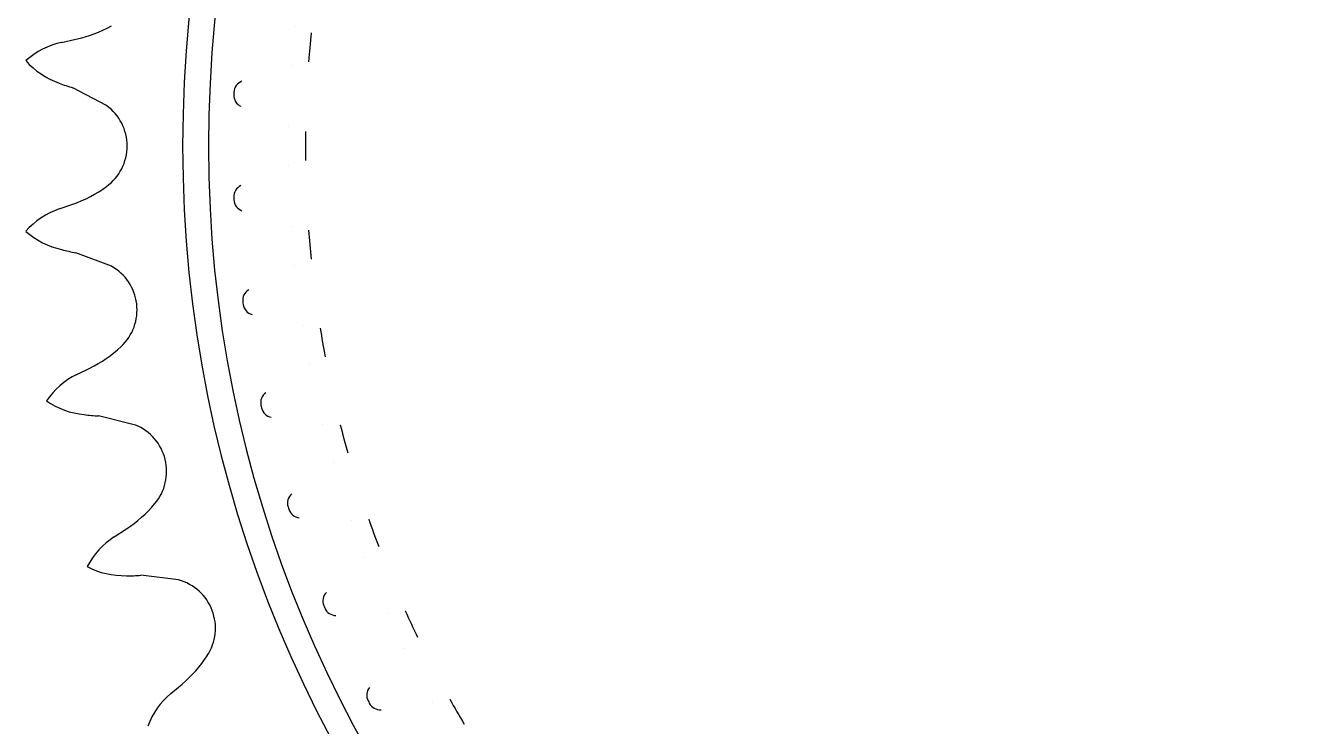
# Model space of a CAD drawing. Header units: millimetres. Extents: x -109 to 109, y -109 to 109.
# Drawn here: x -109.1 to -9.3, y -44.9 to 9.3 of the extents above; entities that cross this region are included whole.
import ezdxf

# ---------------------------------------------------------------- set-up
doc = ezdxf.new("R2010")
doc.units = ezdxf.units.MM
doc.layers.add('Cut003', color=7, linetype='CONTINUOUS')

msp = doc.modelspace()

# ---------------------------------------------------------------- linework, layer by layer
at = {"layer": 'Cut003'}
for p, q in [((-88.306, 9.258), (-88.306, 9.258, 10)), ((-88.306, 9.258), (-88.306, 9.258, 10)), ((-106.36, 8.011), (-105.258, 8.251)), ((-106.36, 8.011, 10), (-105.258, 8.251, 10)), ((-106.36, 8.011), (-105.258, 8.251)), ((-106.36, 8.011, 10), (-105.258, 8.251, 10)), ((-106.36, 8.011), (-106.36, 8.011, 10)), ((-106.36, 8.011), (-106.36, 8.011, 10)), ((-105.258, 8.251), (-105.258, 8.251, 10)), ((-105.258, 8.251), (-105.258, 8.251, 10)), ((-87.061, 8.749), (-87.061, 8.749, 10)), ((-87.061, 8.749), (-87.061, 8.749, 10)), ((-109.132, 6.601), (-109.132, 6.601, 10)), ((-109.132, 6.601), (-109.132, 6.601, 10)), ((-88.572, 6.217), (-88.572, 6.217, 10)), ((-88.572, 6.217), (-88.572, 6.217, 10)), ((-87.258, 6.502), (-87.258, 6.502, 10)), ((-87.258, 6.502), (-87.258, 6.502, 10)), ((-92.419, 5.006), (-92.419, 5.006, 10)), ((-92.419, 5.006), (-92.419, 5.006, 10)), ((-106.55, 4.868), (-106.55, 4.868, 10)), ((-106.55, 4.868), (-106.55, 4.868, 10)), ((-102.883, 3.131), (-105.486, 4.497)), ((-102.883, 3.131, 10), (-105.486, 4.497, 10)), ((-105.486, 4.497), (-105.486, 4.497, 10)), ((-105.486, 4.497), (-105.486, 4.497, 10)), ((-102.883, 3.131), (-105.486, 4.497)), ((-102.883, 3.131, 10), (-105.486, 4.497, 10)), ((-93.032, 4.161), (-93.032, 4.161, 10)), ((-93.032, 4.161), (-93.032, 4.161, 10)), ((-102.883, 3.131), (-102.883, 3.131, 10)), ((-102.883, 3.131), (-102.883, 3.131, 10)), ((-93.041, 3.963), (-93.041, 3.963, 10)), ((-93.041, 3.963), (-93.041, 3.963, 10)), ((-92.503, 3.068), (-92.503, 3.068, 10)), ((-92.503, 3.068), (-92.503, 3.068, 10)), ((-88.777, 1.526), (-88.777, 1.526, 10)), ((-88.777, 1.526), (-88.777, 1.526, 10)), ((-87.493, 1.128), (-87.493, 1.128, 10)), ((-87.493, 1.128), (-87.493, 1.128, 10)), ((-88.777, -1.526), (-88.777, -1.526, 10)), ((-88.777, -1.526), (-88.777, -1.526, 10)), ((-87.493, -1.128), (-87.493, -1.128, 10)), ((-87.493, -1.128), (-87.493, -1.128, 10)), ((-102.883, -3.131), (-102.883, -3.131, 10)), ((-102.883, -3.131), (-102.883, -3.131, 10)), ((-93.041, -3.963), (-93.041, -3.963, 10)), ((-93.041, -3.963), (-93.041, -3.963, 10)), ((-92.503, -3.068), (-92.503, -3.068, 10)), ((-92.503, -3.068), (-92.503, -3.068, 10)), ((-106.55, -4.868), (-105.486, -4.497)), ((-106.55, -4.868, 10), (-105.486, -4.497, 10)), ((-106.55, -4.868), (-105.486, -4.497)), ((-106.55, -4.868, 10), (-105.486, -4.497, 10)), ((-106.55, -4.868), (-106.55, -4.868, 10)), ((-106.55, -4.868), (-106.55, -4.868, 10)), ((-105.486, -4.497), (-105.486, -4.497, 10)), ((-105.486, -4.497), (-105.486, -4.497, 10)), ((-93.032, -4.161), (-93.032, -4.161, 10)), ((-93.032, -4.161), (-93.032, -4.161, 10)), ((-92.419, -5.006), (-92.419, -5.006, 10)), ((-92.419, -5.006), (-92.419, -5.006, 10)), ((-109.132, -6.601), (-109.132, -6.601, 10)), ((-109.132, -6.601), (-109.132, -6.601, 10)), ((-88.572, -6.217), (-88.572, -6.217, 10)), ((-88.572, -6.217), (-88.572, -6.217, 10)), ((-87.258, -6.502), (-87.258, -6.502, 10)), ((-87.258, -6.502), (-87.258, -6.502, 10)), ((-106.36, -8.011), (-106.36, -8.011, 10)), ((-106.36, -8.011), (-106.36, -8.011, 10)), ((-102.51, -9.293), (-105.258, -8.251)), ((-102.51, -9.293, 10), (-105.258, -8.251, 10)), ((-105.258, -8.251), (-105.258, -8.251, 10)), ((-105.258, -8.251), (-105.258, -8.251, 10)), ((-102.51, -9.293), (-105.258, -8.251)), ((-102.51, -9.293, 10), (-105.258, -8.251, 10)), ((-87.061, -8.749), (-87.061, -8.749, 10)), ((-87.061, -8.749), (-87.061, -8.749, 10)), ((-102.51, -9.293), (-102.51, -9.293, 10)), ((-102.51, -9.293), (-102.51, -9.293, 10)), ((-88.306, -9.258), (-88.306, -9.258, 10)), ((-88.306, -9.258), (-88.306, -9.258, 10)), ((-91.884, -11.119), (-91.884, -11.119, 10)), ((-91.884, -11.119), (-91.884, -11.119, 10)), ((-92.341, -12.057), (-92.341, -12.057, 10)), ((-92.341, -12.057), (-92.341, -12.057, 10)), ((-92.315, -12.254), (-92.315, -12.254, 10)), ((-92.315, -12.254), (-92.315, -12.254, 10)), ((-91.631, -13.041), (-91.631, -13.041, 10)), ((-91.631, -13.041), (-91.631, -13.041, 10)), ((-87.694, -13.913), (-87.694, -13.913, 10)), ((-87.694, -13.913), (-87.694, -13.913, 10)), ((-86.359, -14.082), (-86.359, -14.082, 10)), ((-86.359, -14.082), (-86.359, -14.082, 10)), ((-101.755, -15.509), (-101.755, -15.509, 10)), ((-101.755, -15.509), (-101.755, -15.509, 10)), ((-87.164, -16.919), (-87.164, -16.919, 10)), ((-87.164, -16.919), (-87.164, -16.919, 10)), ((-85.968, -16.304), (-85.968, -16.304, 10)), ((-85.968, -16.304), (-85.968, -16.304, 10)), ((-105.187, -17.676), (-104.174, -17.179)), ((-105.187, -17.676, 10), (-104.174, -17.179, 10)), ((-105.187, -17.676), (-104.174, -17.179)), ((-105.187, -17.676, 10), (-104.174, -17.179, 10)), ((-105.187, -17.676), (-105.187, -17.676, 10)), ((-105.187, -17.676), (-105.187, -17.676, 10)), ((-104.174, -17.179), (-104.174, -17.179, 10)), ((-104.174, -17.179), (-104.174, -17.179, 10)), ((-107.541, -19.708), (-107.541, -19.708, 10)), ((-107.541, -19.708), (-107.541, -19.708, 10)), ((-90.565, -19.085), (-90.565, -19.085, 10)), ((-90.565, -19.085), (-90.565, -19.085, 10)), ((-104.619, -20.772), (-104.619, -20.772, 10)), ((-104.619, -20.772), (-104.619, -20.772, 10)), ((-100.642, -21.582), (-103.496, -20.878)), ((-100.642, -21.582, 10), (-103.496, -20.878, 10)), ((-103.496, -20.878), (-103.496, -20.878, 10)), ((-103.496, -20.878), (-103.496, -20.878, 10)), ((-100.642, -21.582), (-103.496, -20.878)), ((-100.642, -21.582, 10), (-103.496, -20.878, 10)), ((-90.939, -20.059), (-90.939, -20.059, 10)), ((-90.939, -20.059), (-90.939, -20.059, 10)), ((-90.896, -20.253), (-90.896, -20.253, 10)), ((-90.896, -20.253), (-90.896, -20.253, 10)), ((-100.642, -21.582), (-100.642, -21.582, 10)), ((-100.642, -21.582), (-100.642, -21.582, 10)), ((-90.145, -20.978), (-90.145, -20.978, 10)), ((-90.145, -20.978), (-90.145, -20.978, 10)), ((-86.147, -21.503), (-86.147, -21.503, 10)), ((-86.147, -21.503), (-86.147, -21.503, 10)), ((-84.803, -21.555), (-84.803, -21.555, 10)), ((-84.803, -21.555), (-84.803, -21.555, 10)), ((-84.22, -23.734), (-84.22, -23.734, 10)), ((-84.22, -23.734), (-84.22, -23.734, 10)), ((-85.357, -24.451), (-85.357, -24.451, 10)), ((-85.357, -24.451), (-85.357, -24.451, 10)), ((-88.557, -26.905), (-88.557, -26.905, 10)), ((-88.557, -26.905), (-88.557, -26.905, 10)), ((-99.144, -27.661), (-99.144, -27.661, 10)), ((-99.144, -27.661), (-99.144, -27.661, 10)), ((-88.845, -27.909), (-88.845, -27.909, 10)), ((-88.845, -27.909), (-88.845, -27.909, 10)), ((-88.785, -28.098), (-88.785, -28.098, 10)), ((-88.785, -28.098), (-88.785, -28.098, 10)), ((-87.974, -28.755), (-87.974, -28.755, 10)), ((-87.974, -28.755), (-87.974, -28.755, 10)), ((-83.945, -28.93), (-83.945, -28.93, 10)), ((-83.945, -28.93), (-83.945, -28.93, 10)), ((-82.602, -28.864), (-82.602, -28.864, 10)), ((-82.602, -28.864), (-82.602, -28.864, 10)), ((-102.289, -30.226), (-101.344, -29.61)), ((-102.289, -30.226, 10), (-101.344, -29.61, 10)), ((-102.289, -30.226), (-101.344, -29.61)), ((-102.289, -30.226, 10), (-101.344, -29.61, 10)), ((-101.344, -29.61), (-101.344, -29.61, 10)), ((-101.344, -29.61), (-101.344, -29.61, 10)), ((-102.289, -30.226), (-102.289, -30.226, 10)), ((-102.289, -30.226), (-102.289, -30.226, 10)), ((-82.902, -31.797), (-82.902, -31.797, 10)), ((-82.902, -31.797), (-82.902, -31.797, 10)), ((-81.83, -30.984), (-81.83, -30.984, 10)), ((-81.83, -30.984), (-81.83, -30.984, 10)), ((-104.381, -32.527), (-104.381, -32.527, 10)), ((-104.381, -32.527), (-104.381, -32.527, 10)), ((-101.352, -33.231), (-101.352, -33.231, 10)), ((-101.352, -33.231), (-101.352, -33.231, 10)), ((-97.307, -33.555), (-100.225, -33.201)), ((-97.307, -33.555, 10), (-100.225, -33.201, 10)), ((-100.225, -33.201), (-100.225, -33.201, 10)), ((-100.225, -33.201), (-100.225, -33.201, 10)), ((-97.307, -33.555), (-100.225, -33.201)), ((-97.307, -33.555, 10), (-100.225, -33.201, 10)), ((-97.307, -33.555), (-97.307, -33.555, 10)), ((-97.307, -33.555), (-97.307, -33.555, 10)), ((-85.875, -34.521), (-85.875, -34.521, 10)), ((-85.875, -34.521), (-85.875, -34.521, 10)), ((-86.074, -35.546), (-86.074, -35.546, 10)), ((-86.074, -35.546), (-86.074, -35.546, 10)), ((-85.998, -35.729), (-85.998, -35.729, 10)), ((-85.998, -35.729), (-85.998, -35.729, 10)), ((-85.133, -36.313), (-85.133, -36.313, 10)), ((-85.133, -36.313), (-85.133, -36.313, 10)), ((-81.104, -36.136), (-81.104, -36.136, 10)), ((-81.104, -36.136), (-81.104, -36.136, 10)), ((-79.772, -35.954), (-79.772, -35.954, 10)), ((-79.772, -35.954), (-79.772, -35.954, 10)), ((-79.815, -38.902), (-79.815, -38.902, 10)), ((-79.815, -38.902), (-79.815, -38.902, 10)), ((-78.819, -37.998), (-78.819, -37.998, 10)), ((-78.819, -37.998), (-78.819, -37.998, 10)), ((-95.087, -39.41), (-95.087, -39.41, 10)), ((-95.087, -39.41), (-95.087, -39.41, 10)), ((-97.9, -42.335), (-97.036, -41.61)), ((-97.9, -42.335, 10), (-97.036, -41.61, 10)), ((-97.9, -42.335), (-97.036, -41.61)), ((-97.9, -42.335, 10), (-97.036, -41.61, 10)), ((-97.036, -41.61), (-97.036, -41.61, 10)), ((-97.036, -41.61), (-97.036, -41.61, 10)), ((-82.54, -41.874), (-82.54, -41.874, 10)), ((-82.54, -41.874), (-82.54, -41.874, 10)), ((-97.9, -42.335), (-97.9, -42.335, 10)), ((-97.9, -42.335), (-97.9, -42.335, 10)), ((-82.649, -42.912), (-82.649, -42.912, 10)), ((-82.649, -42.912), (-82.649, -42.912, 10)), ((-76.335, -42.769), (-76.335, -42.769, 10)), ((-76.335, -42.769), (-76.335, -42.769, 10)), ((-82.557, -43.088), (-82.557, -43.088, 10)), ((-82.557, -43.088), (-82.557, -43.088, 10)), ((-81.644, -43.594), (-81.644, -43.594, 10)), ((-81.644, -43.594), (-81.644, -43.594, 10)), ((-77.646, -43.067), (-77.646, -43.067, 10)), ((-77.646, -43.067), (-77.646, -43.067, 10)), ((-75.207, -44.723), (-75.207, -44.723, 10)), ((-75.207, -44.723), (-75.207, -44.723, 10))]:
    msp.add_line(p, q, dxfattribs=at)
for centre, radius, start, end in [((0, 0, 10), 97, 91.02841, -91.02841), ((0, 0, 10), 97, 91.02841, -91.02841), ((0, 0, 12), 97, 91.02841, -91.02841), ((0, 0, 12), 97, 91.02841, -91.02841), ((0, 0, 12), 95, 91.03918, -91.03918), ((0, 0, 10), 95, 91.03918, -91.03918), ((0, 0, 12), 95, 91.03918, -91.03918), ((0, 0, 10), 95, 91.03918, -91.03918), ((-107.388, 18.011), 9.989, -77.69231, -60.76923), ((-107.388, 18.011, 10), 9.989, -77.69231, -60.76923), ((-107.388, 18.011), 9.989, -77.69231, -60.76923), ((-107.388, 18.011, 10), 9.989, -77.69231, -60.76923), ((-105.049, 2), 6.152, 102.30769, 131.58876), ((-105.049, 2, 10), 6.152, 102.30769, 131.58876), ((-105.049, 2), 6.152, 102.30769, 131.58876), ((-105.049, 2, 10), 6.152, 102.30769, 131.58876), ((0, 0), 87.5, 174.2616, 175.73895), ((0, 0), 87.5, 174.2616, 175.73895), ((0, 0, 10), 87.5, 174.2616, 175.73895), ((0, 0, 10), 87.5, 174.2616, 175.73895), ((-104.524, 10.676), 6.152, -138.51184, -109.23077), ((-104.524, 10.676, 10), 6.152, -138.51184, -109.23077), ((-104.524, 10.676), 6.152, -138.51184, -109.23077), ((-104.524, 10.676, 10), 6.152, -138.51184, -109.23077), ((-92.083, 4.117), 0.95, 110.68442, 177.32976), ((-92.083, 4.117), 0.95, 110.68442, 177.32976), ((-92.083, 4.117, 10), 0.95, 110.68442, 177.32976), ((-92.083, 4.117, 10), 0.95, 110.68442, 177.32976), ((-102.733, 14.099), 9.989, -112.46648, -105.99506), ((-102.733, 14.099, 10), 9.989, -112.46648, -105.99506), ((-102.733, 14.099), 9.989, -112.46648, -105.99506), ((-102.733, 14.099, 10), 9.989, -112.46648, -105.99506), ((0, 0), 93.125, 177.43898, 177.56102), ((0, 0), 93.125, 177.43898, 177.56102), ((0, 0, 10), 93.125, 177.43898, 177.56102), ((0, 0, 10), 93.125, 177.43898, 177.56102), ((-105.17, 0), 3.877, 0, 53.84615), ((-105.17, 0, 10), 3.877, 0, 53.84615), ((-105.17, 0, 10), 3.877, 0, 53.84615), ((-105.17, 0), 3.877, 0, 53.84615), ((-92.091, 3.924), 0.95, 177.67024, -115.68442), ((-92.091, 3.924), 0.95, 177.67024, -115.68442), ((-92.091, 3.924, 10), 0.95, 177.67024, -115.68442), ((-92.091, 3.924, 10), 0.95, 177.67024, -115.68442), ((0, 0), 87.5, 179.2616, -179.26105), ((0, 0), 87.5, 179.2616, -179.26105), ((0, 0, 10), 87.5, 179.2616, -179.26105), ((0, 0, 10), 87.5, 179.2616, -179.26105), ((-105.17, 0), 3.877, -53.84615, 0), ((-105.17, 0, 10), 3.877, -53.84615, 0), ((-105.17, 0, 10), 3.877, -53.84615, 0), ((-105.17, 0), 3.877, -53.84615, 0), ((-108.776, 4.935), 9.989, -70.76923, -53.84615), ((-108.776, 4.935, 10), 9.989, -70.76923, -53.84615), ((-108.776, 4.935), 9.989, -70.76923, -53.84615), ((-108.776, 4.935, 10), 9.989, -70.76923, -53.84615), ((-92.091, -3.924), 0.95, 115.68442, -177.67024), ((-92.091, -3.924), 0.95, 115.68442, -177.67024), ((-92.091, -3.924, 10), 0.95, 115.68442, -177.67024), ((-92.091, -3.924, 10), 0.95, 115.68442, -177.67024), ((0, 0), 93.125, -177.56102, -177.43898), ((0, 0), 93.125, -177.56102, -177.43898), ((0, 0, 10), 93.125, -177.56102, -177.43898), ((0, 0, 10), 93.125, -177.56102, -177.43898), ((-104.524, -10.676), 6.152, 109.23077, 138.51184), ((-104.524, -10.676, 10), 6.152, 109.23077, 138.51184), ((-104.524, -10.676), 6.152, 109.23077, 138.51184), ((-104.524, -10.676, 10), 6.152, 109.23077, 138.51184), ((-92.083, -4.117), 0.95, -177.32976, -110.68442), ((-92.083, -4.117), 0.95, -177.32976, -110.68442), ((-92.083, -4.117, 10), 0.95, -177.32976, -110.68442), ((-92.083, -4.117, 10), 0.95, -177.32976, -110.68442), ((-105.049, -2), 6.152, -131.58876, -102.30769), ((-105.049, -2, 10), 6.152, -131.58876, -102.30769), ((-105.049, -2), 6.152, -131.58876, -102.30769), ((-105.049, -2, 10), 6.152, -131.58876, -102.30769), ((0, 0), 87.5, -175.7384, -174.26105), ((0, 0), 87.5, -175.7384, -174.26105), ((0, 0, 10), 87.5, -175.7384, -174.26105), ((0, 0, 10), 87.5, -175.7384, -174.26105), ((-103.683, 1.613), 9.989, -105.5434, -99.07199), ((-103.683, 1.613, 10), 9.989, -105.5434, -99.07199), ((-103.683, 1.613), 9.989, -105.5434, -99.07199), ((-103.683, 1.613, 10), 9.989, -105.5434, -99.07199), ((-104.403, -12.677), 3.877, 6.92308, 60.76923), ((-104.403, -12.677, 10), 3.877, 6.92308, 60.76923), ((-104.403, -12.677, 10), 3.877, 6.92308, 60.76923), ((-104.403, -12.677), 3.877, 6.92308, 60.76923), ((-91.399, -11.936), 0.95, 120.68442, -172.67024), ((-91.399, -11.936), 0.95, 120.68442, -172.67024), ((-91.399, -11.936, 10), 0.95, 120.68442, -172.67024), ((-91.399, -11.936, 10), 0.95, 120.68442, -172.67024), ((-104.403, -12.677), 3.877, -46.92308, 6.92308), ((-104.403, -12.677, 10), 3.877, -46.92308, 6.92308), ((-104.403, -12.677, 10), 3.877, -46.92308, 6.92308), ((-104.403, -12.677), 3.877, -46.92308, 6.92308), ((0, 0), 93.125, -172.56102, -172.43898), ((0, 0), 93.125, -172.56102, -172.43898), ((0, 0, 10), 93.125, -172.56102, -172.43898), ((0, 0, 10), 93.125, -172.56102, -172.43898), ((-91.374, -12.127), 0.95, -172.32976, -105.68442), ((-91.374, -12.127), 0.95, -172.32976, -105.68442), ((-91.374, -12.127, 10), 0.95, -172.32976, -105.68442), ((-91.374, -12.127, 10), 0.95, -172.32976, -105.68442), ((0, 0), 87.5, -170.7384, -169.26105), ((0, 0), 87.5, -170.7384, -169.26105), ((0, 0, 10), 87.5, -170.7384, -169.26105), ((0, 0, 10), 87.5, -170.7384, -169.26105), ((-108.577, -8.212), 9.989, -63.84615, -46.92308), ((-108.577, -8.212, 10), 9.989, -63.84615, -46.92308), ((-108.577, -8.212), 9.989, -63.84615, -46.92308), ((-108.577, -8.212, 10), 9.989, -63.84615, -46.92308), ((-102.475, -23.198), 6.152, 116.15385, 145.43491), ((-102.475, -23.198, 10), 6.152, 116.15385, 145.43491), ((-102.475, -23.198), 6.152, 116.15385, 145.43491), ((-102.475, -23.198, 10), 6.152, 116.15385, 145.43491), ((-104.042, -14.648), 6.152, -124.66568, -95.38462), ((-104.042, -14.648, 10), 6.152, -124.66568, -95.38462), ((-104.042, -14.648), 6.152, -124.66568, -95.38462), ((-104.042, -14.648, 10), 6.152, -124.66568, -95.38462), ((-90.011, -19.856), 0.95, 125.68442, -167.67024), ((-90.011, -19.856), 0.95, 125.68442, -167.67024), ((-90.011, -19.856, 10), 0.95, 125.68442, -167.67024), ((-90.011, -19.856, 10), 0.95, 125.68442, -167.67024), ((-103.122, -10.896), 9.989, -98.62032, -92.14891), ((-103.122, -10.896, 10), 9.989, -98.62032, -92.14891), ((-103.122, -10.896), 9.989, -98.62032, -92.14891), ((-103.122, -10.896, 10), 9.989, -98.62032, -92.14891), ((0, 0), 93.125, -167.56102, -167.43898), ((0, 0), 93.125, -167.56102, -167.43898), ((0, 0, 10), 93.125, -167.56102, -167.43898), ((0, 0, 10), 93.125, -167.56102, -167.43898), ((-89.969, -20.044), 0.95, -167.32976, -100.68442), ((-89.969, -20.044), 0.95, -167.32976, -100.68442), ((-89.969, -20.044, 10), 0.95, -167.32976, -100.68442), ((-89.969, -20.044, 10), 0.95, -167.32976, -100.68442), ((-102.114, -25.169), 3.877, 13.84615, 67.69231), ((-102.114, -25.169, 10), 3.877, 13.84615, 67.69231), ((-102.114, -25.169, 10), 3.877, 13.84615, 67.69231), ((-102.114, -25.169), 3.877, 13.84615, 67.69231), ((0, 0), 87.5, -165.7384, -164.26105), ((0, 0), 87.5, -165.7384, -164.26105), ((0, 0, 10), 87.5, -165.7384, -164.26105), ((0, 0, 10), 87.5, -165.7384, -164.26105), ((-102.114, -25.169), 3.877, -40, 13.84615), ((-102.114, -25.169, 10), 3.877, -40, 13.84615), ((-102.114, -25.169, 10), 3.877, -40, 13.84615), ((-102.114, -25.169), 3.877, -40, 13.84615), ((-87.938, -27.626), 0.95, 130.68442, -162.67024), ((-87.938, -27.626), 0.95, 130.68442, -162.67024), ((-87.938, -27.626, 10), 0.95, 130.68442, -162.67024), ((-87.938, -27.626, 10), 0.95, 130.68442, -162.67024), ((-106.796, -21.24), 9.989, -56.92308, -40), ((-106.796, -21.24, 10), 9.989, -56.92308, -40), ((-106.796, -21.24), 9.989, -56.92308, -40), ((-106.796, -21.24, 10), 9.989, -56.92308, -40), ((0, 0), 93.125, -162.56102, -162.43898), ((0, 0), 93.125, -162.56102, -162.43898), ((0, 0, 10), 93.125, -162.56102, -162.43898), ((0, 0, 10), 93.125, -162.56102, -162.43898), ((-87.88, -27.809), 0.95, -162.32976, -95.68442), ((-87.88, -27.809), 0.95, -162.32976, -95.68442), ((-87.88, -27.809, 10), 0.95, -162.32976, -95.68442), ((-87.88, -27.809, 10), 0.95, -162.32976, -95.68442), ((0, 0), 87.5, -160.7384, -159.26105), ((0, 0), 87.5, -160.7384, -159.26105), ((0, 0, 10), 87.5, -160.7384, -159.26105), ((0, 0, 10), 87.5, -160.7384, -159.26105), ((-98.932, -35.38), 6.152, 123.07692, 152.35799), ((-98.932, -35.38, 10), 6.152, 123.07692, 152.35799), ((-98.932, -35.38), 6.152, 123.07692, 152.35799), ((-98.932, -35.38, 10), 6.152, 123.07692, 152.35799), ((-101.518, -27.082), 6.152, -117.7426, -88.46154), ((-101.518, -27.082, 10), 6.152, -117.7426, -88.46154), ((-101.518, -27.082), 6.152, -117.7426, -88.46154), ((-101.518, -27.082, 10), 6.152, -117.7426, -88.46154), ((-101.057, -23.247), 9.989, -91.69724, -85.22583), ((-101.057, -23.247, 10), 9.989, -91.69724, -85.22583), ((-101.057, -23.247), 9.989, -91.69724, -85.22583), ((-101.057, -23.247, 10), 9.989, -91.69724, -85.22583), ((-98.336, -37.294), 3.877, 20.76923, 74.61538), ((-98.336, -37.294, 10), 3.877, 20.76923, 74.61538), ((-98.336, -37.294, 10), 3.877, 20.76923, 74.61538), ((-98.336, -37.294), 3.877, 20.76923, 74.61538), ((-85.195, -35.185), 0.95, 135.68442, -157.67024), ((-85.195, -35.185), 0.95, 135.68442, -157.67024), ((-85.195, -35.185, 10), 0.95, 135.68442, -157.67024), ((-85.195, -35.185, 10), 0.95, 135.68442, -157.67024), ((-98.336, -37.294), 3.877, -33.07692, 20.76923), ((-98.336, -37.294, 10), 3.877, -33.07692, 20.76923), ((-98.336, -37.294, 10), 3.877, -33.07692, 20.76923), ((-98.336, -37.294), 3.877, -33.07692, 20.76923), ((0, 0), 93.125, -157.56102, -157.43898), ((0, 0), 93.125, -157.56102, -157.43898), ((0, 0, 10), 93.125, -157.56102, -157.43898), ((0, 0, 10), 93.125, -157.56102, -157.43898), ((-85.122, -35.363), 0.95, -157.32976, -90.68442), ((-85.122, -35.363), 0.95, -157.32976, -90.68442), ((-85.122, -35.363, 10), 0.95, -157.32976, -90.68442), ((-85.122, -35.363, 10), 0.95, -157.32976, -90.68442), ((0, 0), 87.5, -155.7384, -154.26105), ((0, 0), 87.5, -155.7384, -154.26105), ((0, 0, 10), 87.5, -155.7384, -154.26105), ((0, 0, 10), 87.5, -155.7384, -154.26105), ((-103.457, -33.958), 9.989, -50, -33.07692), ((-103.457, -33.958, 10), 9.989, -50, -33.07692), ((-103.457, -33.958), 9.989, -50, -33.07692), ((-103.457, -33.958, 10), 9.989, -50, -33.07692), ((-81.805, -42.476), 0.95, 140.68442, -152.67024), ((-81.805, -42.476), 0.95, 140.68442, -152.67024), ((-81.805, -42.476, 10), 0.95, 140.68442, -152.67024), ((-81.805, -42.476, 10), 0.95, 140.68442, -152.67024), ((-93.946, -47.047), 6.152, 130, 159.28107), ((-93.946, -47.047, 10), 6.152, 130, 159.28107), ((-93.946, -47.047), 6.152, 130, 159.28107), ((-93.946, -47.047, 10), 6.152, 130, 159.28107), ((0, 0), 93.125, -152.56102, -152.43898), ((0, 0), 93.125, -152.56102, -152.43898), ((0, 0, 10), 93.125, -152.56102, -152.43898), ((0, 0, 10), 93.125, -152.56102, -152.43898), ((0, 0), 87.5, -150.7384, -149.26105), ((0, 0), 87.5, -150.7384, -149.26105), ((0, 0, 10), 87.5, -150.7384, -149.26105), ((0, 0, 10), 87.5, -150.7384, -149.26105), ((-81.716, -42.647), 0.95, -152.32976, -85.68442), ((-81.716, -42.647), 0.95, -152.32976, -85.68442), ((-81.716, -42.647, 10), 0.95, -152.32976, -85.68442), ((-81.716, -42.647, 10), 0.95, -152.32976, -85.68442)]:
    msp.add_arc(centre, radius, start, end, dxfattribs=at)

doc.saveas('drawing.dxf')
